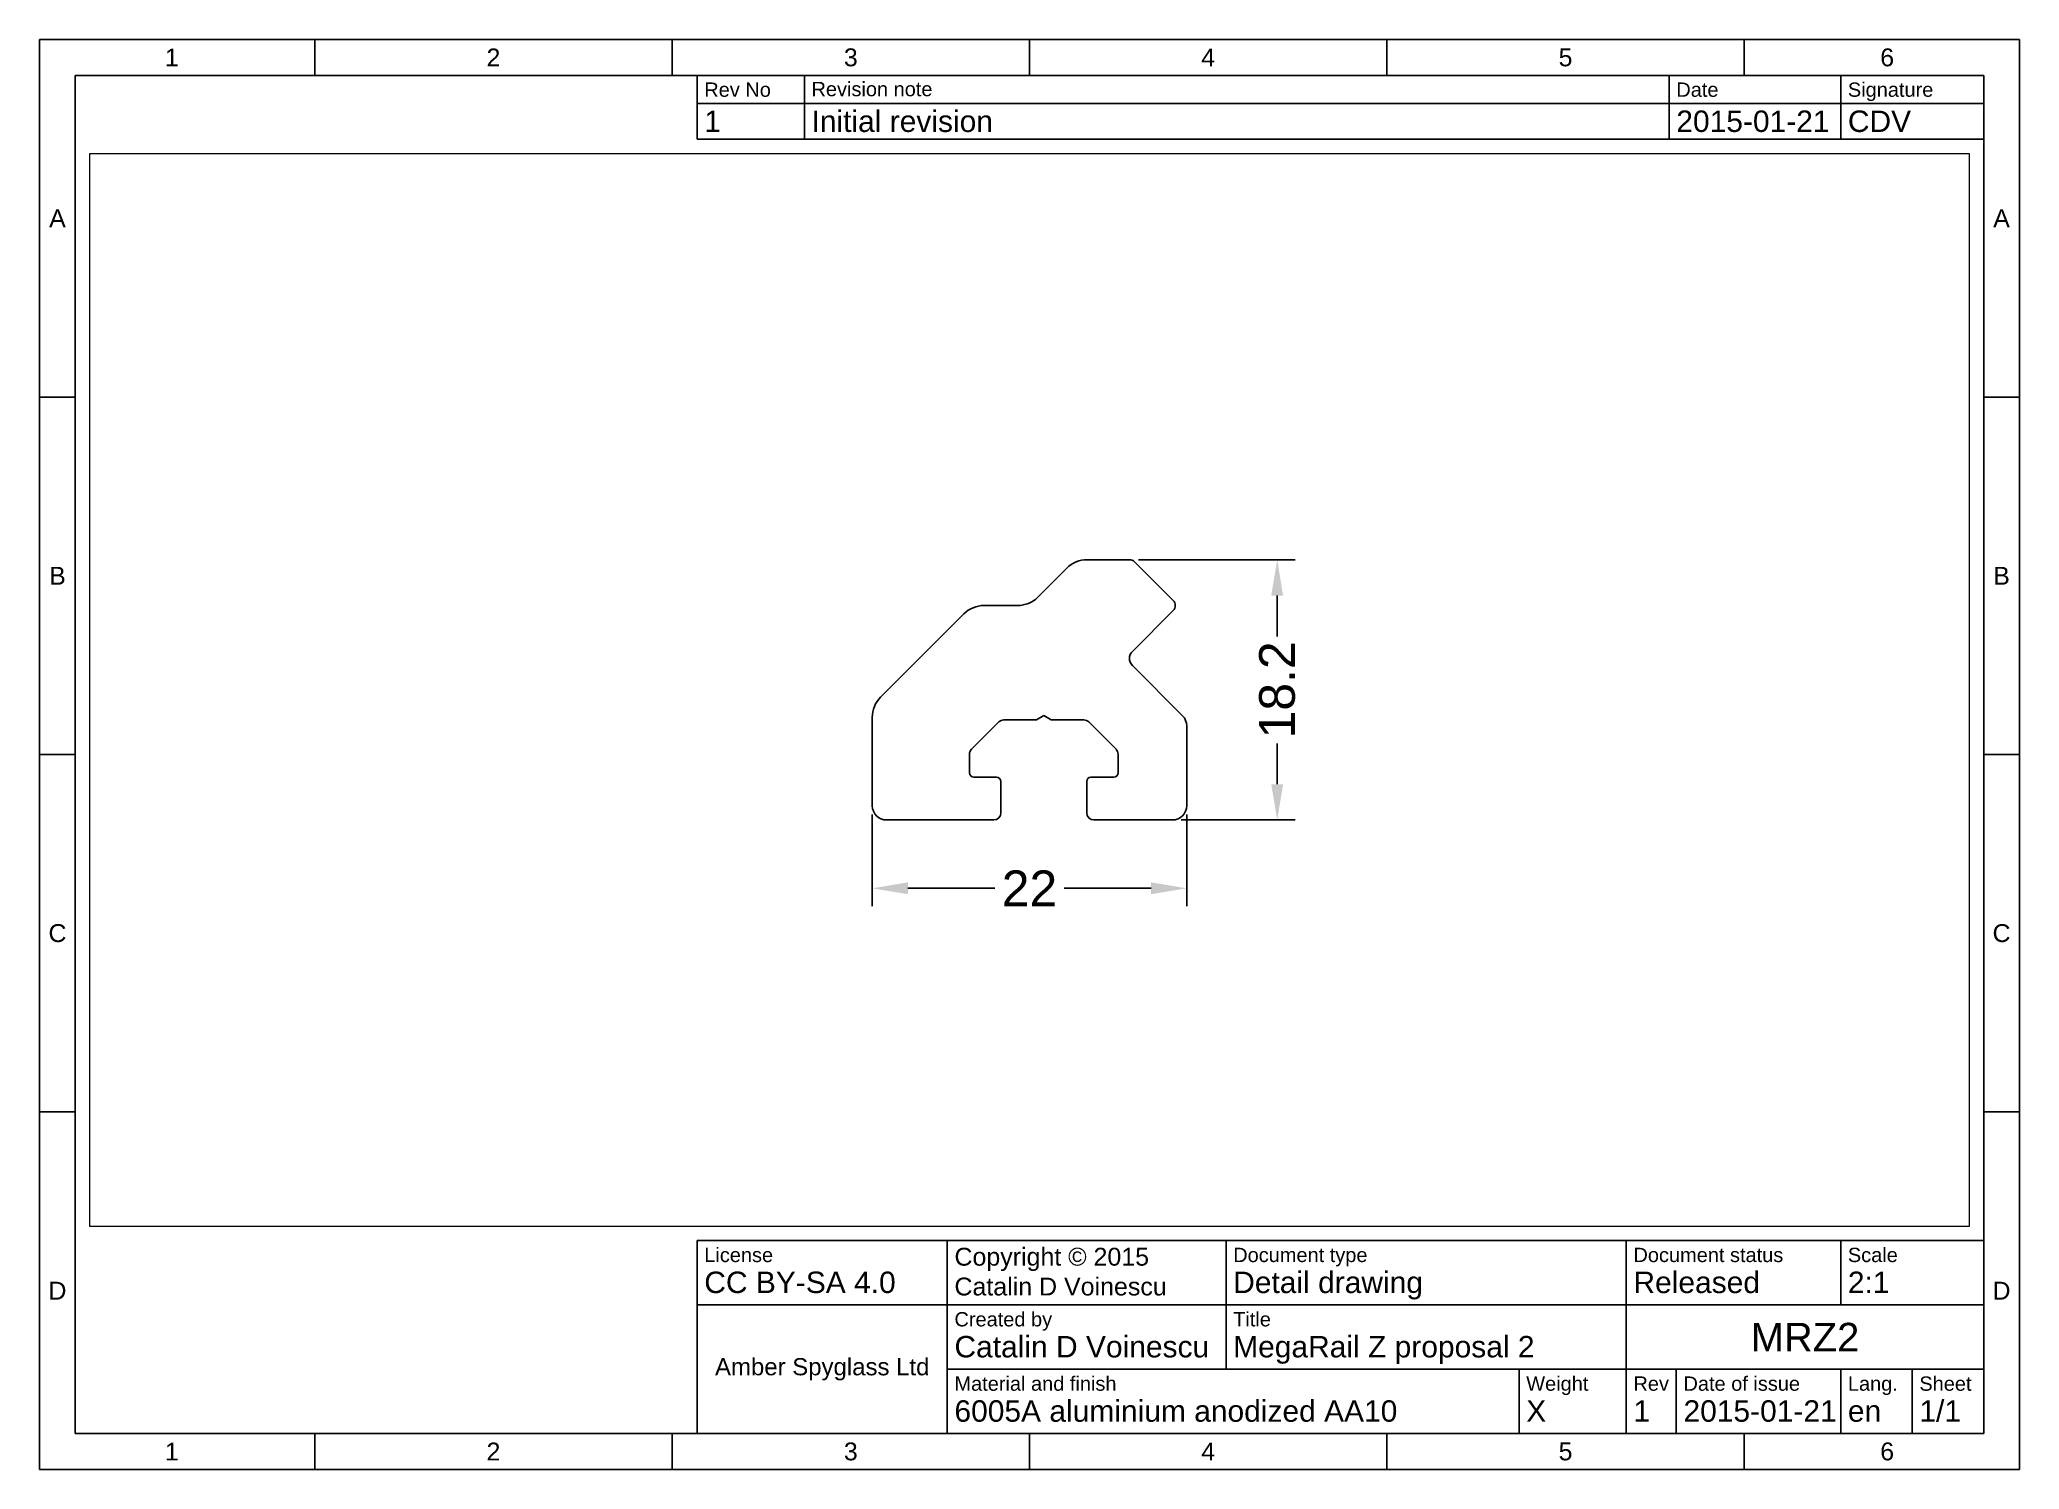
# Paper-space layout 'Sheet1' of a CAD drawing. Header units: millimetres. Extents: x 15 to 292, y 5 to 205.
# The model-space entities are those that its viewports show. They can reach past a viewport. Long polylines and large blocks are cut down to what shows.
import ezdxf

# ---------------------------------------------------------------- set-up
doc = ezdxf.new("R2010")
doc.units = ezdxf.units.MM
doc.layers.add('Dimensions', color=7, linetype='Continuous')
doc.styles.get("Standard").update_dxf_attribs({"font": 'arial.ttf'})
doc.dimstyles.new('ISO-25', dxfattribs={"dimtxt": 2.5, "dimasz": 2.5, "dimexe": 1.25, "dimexo": 0.625, "dimtad": 0, "dimtoh": 1, "dimdsep": 46, "dimtxsty": 'Standard', "dimcen": 2.5, "dimadec": 0, "dimazin": 0, "dimtfac": 1, "dimtmove": 0, "dimatfit": 3, "dimfxl": 1, "dimarcsym": 0})

# ---------------------------------------------------------------- blocks, each defined once
blk = doc.blocks.new('*D0')
at = {"layer": 'Defpoints', "color": 0}
for p in [(0, 1), (22, 1), (22, -4.78)]:
    blk.add_point(p, dxfattribs=at)
at = {"layer": 'Dimensions', "color": 0, "lineweight": -2}
for p, q in [((0, 0.38), (0, -6.03)), ((22, 0.38), (22, -6.03)), ((2.5, -4.78), (8.58, -4.78)), ((19.5, -4.78), (13.42, -4.78))]:
    blk.add_line(p, q, dxfattribs=at)
at = {"layer": 'Dimensions', "color": 0}
for points in [[(2.5, -4.36), (2.5, -5.19), (0, -4.78)], [(19.5, -5.19), (19.5, -4.36), (22, -4.78)]]:
    blk.add_solid(points, dxfattribs=at)
at = {"layer": 'Dimensions', "color": 0, "insert": (11, -4.78), "char_height": 2.5, "attachment_point": 5}
blk.add_mtext('22', dxfattribs=at)
blk = doc.blocks.new('*D1')
at = {"layer": 'Defpoints', "color": 0}
for p in [(17.99, 18.2), (28.33, 18.2), (21, 0)]:
    blk.add_point(p, dxfattribs=at)
at = {"layer": 'Dimensions', "color": 0, "lineweight": -2}
for p, q in [((18.62, 18.2), (29.58, 18.2)), ((28.33, 15.7), (28.33, 12.84)), ((28.33, 2.5), (28.33, 5.36)), ((21.62, 0), (29.58, 0))]:
    blk.add_line(p, q, dxfattribs=at)
at = {"layer": 'Dimensions', "color": 0}
for points in [[(28.74, 15.7), (27.91, 15.7), (28.33, 18.2)], [(27.91, 2.5), (28.74, 2.5), (28.33, 0)]]:
    blk.add_solid(points, dxfattribs=at)
at = {"layer": 'Dimensions', "color": 0, "insert": (28.33, 9.1), "char_height": 2.5, "attachment_point": 5, "rotation": 90}
blk.add_mtext('18.2', dxfattribs=at)

msp = doc.modelspace()

# ---------------------------------------------------------------- linework, layer by layer
for p, q in [((17.993, 18.2), (15.028, 18.2)), ((18.346, 18.054), (21.046, 15.354)), ((13.614, 17.614), (11.586, 15.586)), ((6.414, 14.414), (0.586, 8.586)), ((10.172, 15), (7.828, 15)), ((21.046, 14.646), (18.195, 11.795)), ((18.195, 10.805), (21.707, 7.293)), ((0, 7.172), (0, 1)), ((9.207, 7), (11.48, 7)), ((12, 7.3), (11.48, 7)), ((12, 7.3), (12.52, 7)), ((12.52, 7), (14.793, 7)), ((6.946, 4.946), (8.854, 6.854)), ((15.146, 6.854), (17.054, 4.946)), ((22, 6.586), (22, 1)), ((6.8, 3.3), (6.8, 4.593)), ((17.2, 4.593), (17.2, 3.3)), ((8.7, 3), (7.1, 3)), ((16.9, 3), (15.3, 3)), ((9, 0.5), (9, 2.7)), ((15, 2.7), (15, 0.5)), ((1, 0), (8.5, 0)), ((15.5, 0), (21, 0))]:
    msp.add_line(p, q)
for centre, radius, start, end in [((15.028, 16.2), 2, 90, 135), ((17.993, 17.7), 0.5, 45, 90), ((10.172, 17), 2, 270, 315), ((20.693, 15), 0.5, 315, 45), ((7.828, 13), 2, 90, 135), ((18.69, 11.3), 0.7, 135, 225), ((2, 7.172), 2, 135, 180), ((9.207, 6.5), 0.5, 90, 135), ((14.793, 6.5), 0.5, 45, 90), ((21, 6.586), 1, 0, 45), ((7.3, 4.593), 0.5, 135, 180), ((16.7, 4.593), 0.5, 0, 45), ((7.1, 3.3), 0.3, 180, 270), ((8.7, 2.7), 0.3, 0, 90), ((15.3, 2.7), 0.3, 90, 180), ((16.9, 3.3), 0.3, 270, 0), ((1, 1), 1, 180, 270), ((8.5, 0.5), 0.5, 270, 0), ((15.5, 0.5), 0.5, 180, 270), ((21, 1), 1, 270, 0)]:
    msp.add_arc(centre, radius, start, end)

# ---------------------------------------------------------------- dimensions: what is measured, and where the dimension line sits
at = {"layer": 'Dimensions'}
dim = msp.add_linear_dim(base=(28.326, 18.2), p1=(21, 0), p2=(17.993, 18.2), angle=90, dimstyle='ISO-25', dxfattribs=at)
dim.commit()
dim.dimension.update_dxf_attribs({"geometry": '*D1', "text_midpoint": (28.326, 9.1)})
dim = msp.add_linear_dim(base=(22, -4.775), p1=(0, 1), p2=(22, 1), dimstyle='ISO-25', dxfattribs=at)
dim.commit()
dim.dimension.update_dxf_attribs({"geometry": '*D0', "text_midpoint": (11, -4.775)})

psp = doc.layouts.new('Sheet1')

# ---------------------------------------------------------------- linework, layer by layer
for p, q in [((292, 205), (15, 205)), ((15, 205), (15, 5)), ((53.5, 205), (53.5, 200)), ((103.5, 205), (103.5, 200)), ((153.5, 205), (153.5, 200)), ((203.5, 205), (203.5, 200)), ((253.5, 205), (253.5, 200)), ((292, 5), (292, 205)), ((287, 200), (20, 200)), ((20, 200), (20, 10)), ((107, 200.08), (107, 196.08)), ((287, 200), (107, 200)), ((122, 200.08), (122, 196.08)), ((243, 196.08), (243, 200)), ((267, 196.08), (267, 200)), ((287, 10), (287, 200)), ((287, 196.08), (287, 200)), ((107, 196.08), (287, 196.08)), ((107, 196.08), (107, 191.08)), ((122, 196.08), (122, 191.08)), ((243, 191.08), (243, 196.08)), ((267, 191.08), (267, 196.08)), ((287, 191.08), (287, 196.08)), ((107, 191.08), (287, 191.08)), ((15, 155), (20, 155)), ((287, 155), (292, 155)), ((15, 105), (20, 105)), ((287, 105), (292, 105)), ((15, 55), (20, 55)), ((287, 55), (292, 55)), ((287, 40), (287, 10)), ((107, 10), (107, 37)), ((107, 37), (287, 37)), ((142, 10), (142, 37)), ((181, 19), (181, 37)), ((237, 10), (237, 37)), ((267, 28), (267, 37)), ((107, 28), (287, 28)), ((142, 19), (287, 19)), ((222, 10), (222, 19)), ((244, 10), (244, 19)), ((267, 10), (267, 19)), ((277, 10), (277, 19)), ((20, 10), (287, 10)), ((53.5, 10), (53.5, 5)), ((103.5, 10), (103.5, 5)), ((287, 10), (107, 10)), ((107, 10), (287, 10)), ((153.5, 10), (153.5, 5)), ((203.5, 10), (203.5, 5)), ((253.5, 10), (253.5, 5)), ((15, 5), (292, 5))]:
    psp.add_line(p, q)

# ---------------------------------------------------------------- texts
for s, insert, char_height, width, attachment_point in [('{1}', (33.5, 202.5), 2.5, 40, 5), ('{2}', (78.5, 202.5), 2.5, 50, 5), ('{3}', (128.5, 202.5), 2.5, 50, 5), ('{4}', (178.5, 202.5), 2.5, 50, 5), ('{5}', (228.5, 202.5), 2.5, 50, 5), ('{6}', (273.5, 202.5), 2.5, 40, 5), ('{Rev No}', (108, 199), 2, 13, 1), ('{Revision note}', (123, 199.08), 2, 99, 1), ('{Date}', (244, 199), 2, 22, 1), ('{Signature}', (268, 199), 2, 18, 1), ('{1}', (108, 195.08), 3, 13, 1), ('{Initial revision}', (123, 195.08), 3, 99, 1), ('{2015-01-21}', (244, 195.08), 3, 22, 1), ('{CDV}', (268, 195.08), 3, 18, 1), ('{A}', (17.5, 180), 2.5, 5, 5), ('{A}', (289.5, 180), 2.5, 5, 5), ('{B}', (17.5, 130), 2.5, 5, 5), ('{B}', (289.5, 130), 2.5, 5, 5), ('{C}', (17.5, 80), 2.5, 5, 5), ('{C}', (289.5, 80), 2.5, 5, 5), ('{License\\P\\H1.5x;CC BY-SA 4.0}', (108, 36), 2, 33, 1), ('{Copyright © 2015\\PCatalin D Voinescu}', (143, 36), 2.5, 37, 1), ('{Scale\\P\\H1.5x;2:1}', (268, 36), 2, 18, 1), ('{Document type\\P\\H1.5x;Detail drawing}', (182, 36), 2, 54, 1), ('{Document status\\P\\H1.5x;Released}', (238, 36), 2, 28, 1), ('{D}', (17.5, 30), 2.5, 5, 5), ('{D}', (289.5, 30), 2.5, 5, 5), ('{Created by\\P\\H1.5x;Catalin D Voinescu}', (143, 27), 2, 37, 1), ('{Title\\P\\H1.5x;MegaRail Z proposal 2}', (182, 27), 2, 54, 1), ('{MRZ2}', (262, 23.5), 4, 48, 5), ('{\\H0.8x;Amber Spyglass Ltd}', (124.5, 19), 3, 33, 5), ('{Material and finish\\P\\H1.5x;6005A aluminium anodized AA10}', (143, 18), 2, 78, 1), ('{Weight\\P\\H1.5x;X}', (223, 18), 2, 13, 1), ('{Rev\\P\\H1.5x;1}', (238, 18), 2, 6, 1), ('{Date of issue\\P\\H1.5x;2015-01-21}', (245, 18), 2, 21.3076, 1), ('{Lang.\\P\\H1.5x;en}', (268, 18), 2, 8, 1), ('{Sheet\\P\\H1.5x;1/1}', (278, 18), 2, 8, 1), ('{1}', (33.5, 7.5), 2.5, 40, 5), ('{2}', (78.5, 7.5), 2.5, 50, 5), ('{3}', (128.5, 7.5), 2.5, 50, 5), ('{4}', (178.5, 7.5), 2.5, 50, 5), ('{5}', (228.5, 7.5), 2.5, 50, 5), ('{6}', (273.5, 7.5), 2.5, 40, 5)]:
    psp.add_mtext(s, dxfattribs=dict(insert=insert, char_height=char_height, width=width, attachment_point=attachment_point))

# ---------------------------------------------------------------- viewports
at = {"layer": '0', "color": 7}
psp.add_viewport(center=(153.5, 114.04), size=(263, 150), view_center_point=(11, 9.1), view_height=75, dxfattribs=at)

doc.saveas('drawing.dxf')
